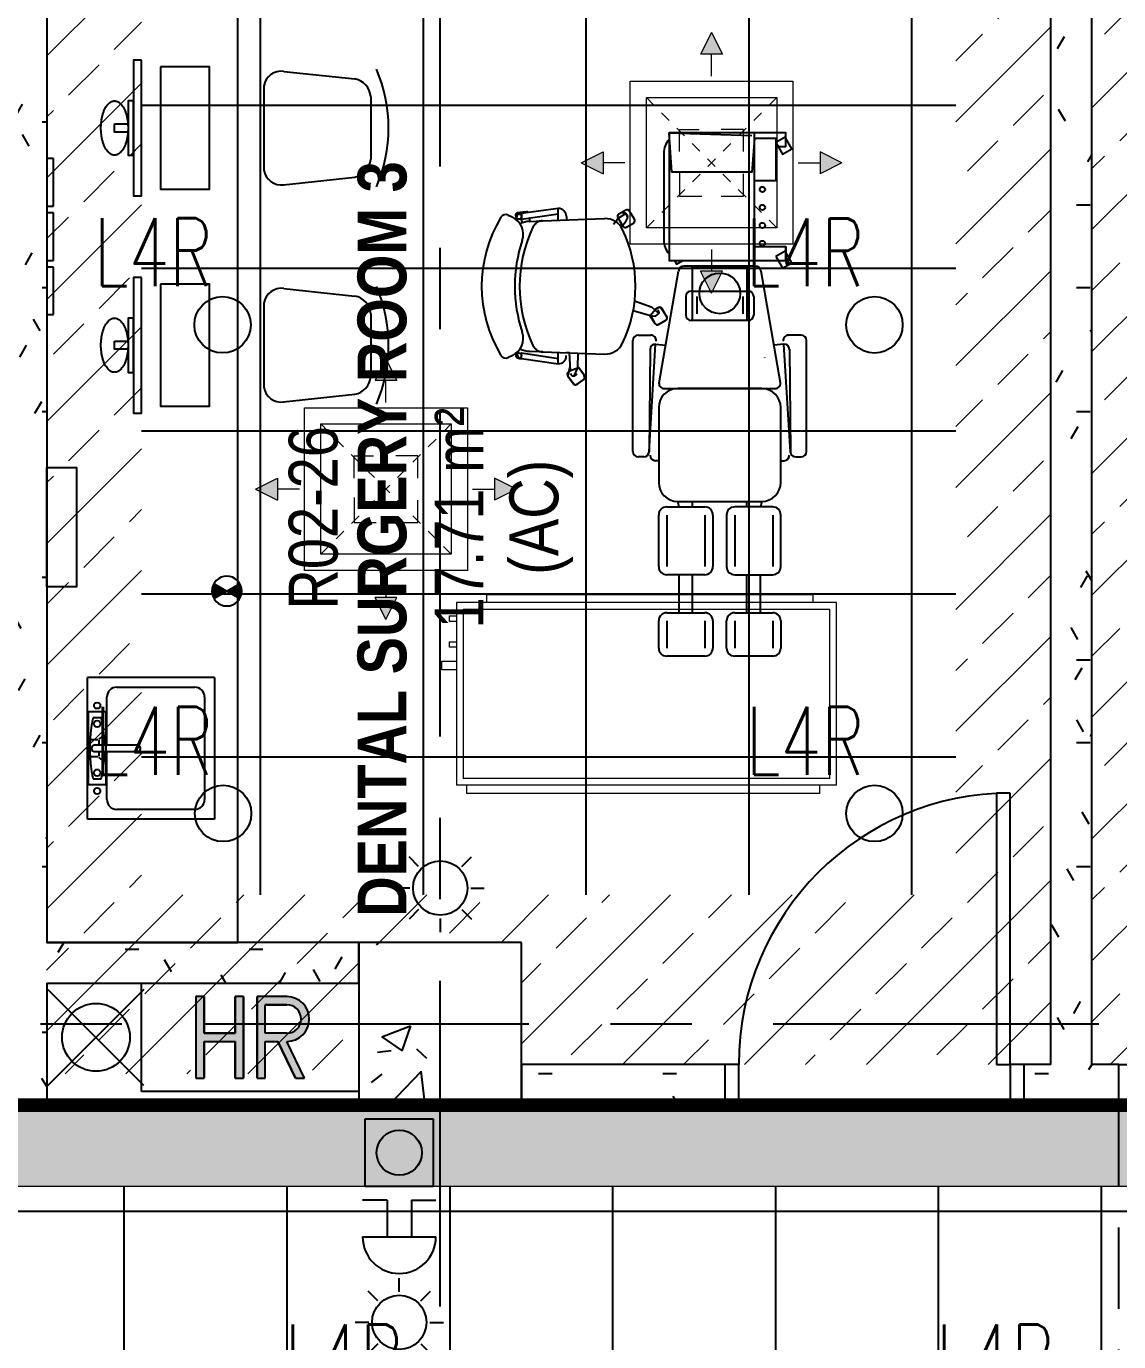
# Model space of a CAD drawing. Header units: millimetres. Extents: x -92759 to 184353, y -15225 to 86714.
# Drawn here: x 71176 to 75201, y 43770 to 48616 of the extents above; entities that cross this region are included whole.
import ezdxf

# ---------------------------------------------------------------- set-up
doc = ezdxf.new("R2010")
doc.units = ezdxf.units.MM
for name, pattern in [('Aligning Line', [3.2004, 1.6002, -1.6002]), ('HIDDEN', [0.375, 0.25, -0.125]), ('IDA - Grid Line', [2100, 1200, -300, 300, -300]), ('IDA - Hidden 2-1', [450, 300, -150]), ('IMPORT-ACAD_ISO12W100', [3150, 1800, -450, 0, -450, 0, -450])]:
    doc.linetypes.add(name, pattern=pattern)
for name, color, linetype in [('0-1', 9, 'Continuous'), ('0-Motion Sensor', 1, 'Continuous'), ('A-_DOOR----_E', 8, 'Continuous'), ('A-_FURT----_E-1', 8, 'Continuous'), ('A-_ROOMNAME_A', 8, 'Continuous'), ('A-_SANIFIXR_E', 8, 'Continuous'), ('A-_WALL----_H-1', 9, 'Continuous'), ('A-_WALLPRTN_E', 8, 'Continuous'), ('A-PATT-CONC', 8, 'Continuous'), ('E-_LIGT----_E-', 3, 'Continuous'), ('E-legend', 1, 'Continuous'), ('M-_SANIFIXR_E', 9, 'Continuous'), ('M-ACMV_FCU', 5, 'Continuous'), ('M-ACMV_FCU_CEILING DUCTED', 6, 'Continuous'), ('S-_COLN----_E', 8, 'Continuous')]:
    doc.layers.add(name, color=color, linetype=linetype)
for name, color, linetype, true_color in [('A-_DETA----_E-1', 7, 'IDA - Hidden 2-1', 0xa5a5a5), ('A-_DETA----_ED-2', 1, 'Continuous', 0xff0000), ('A-_FURN--1', 7, 'Continuous', 0xaaaaaa), ('A-_FURN--2', 7, 'IMPORT-ACAD_ISO12W100', 0xaaaaaa), ('A-_FURN--3', 7, 'Continuous', 0xaaaaaa), ('E-_FIREALAM_E-1', 1, 'Continuous', 0xff0000), ('M-_EQPT----_E-1', 1, 'Continuous', 0xff0000), ('S-_ANOTGRID_E-1', 9, 'IDA - Grid Line', 0x808080)]:
    doc.layers.add(name, color=color, linetype=linetype, true_color=true_color)
for name, color, linetype, lineweight in [('HFI 9MM FPB', 94, 'Continuous', 5), ('M-ACMV_FCU-1', 86, 'Continuous', 9), ('M-ACMV_SAD', 5, 'Continuous', 18), ('M-ACMV_SAG', 5, 'Continuous', 25)]:
    doc.layers.add(name, color=color, linetype=linetype, lineweight=lineweight)
doc.styles.add('Arial Narrow_2', font='ARIALN.TTF', dxfattribs={"height": 225})
doc.styles.add('Arial Narrow_B_1', font='ARIALNB.TTF', dxfattribs={"height": 300})
doc.styles.add('Simplex', font='simplex_.ttf', dxfattribs={"width": 0.7, "height": 450})
pattern_1 = [(0, (-11670.95, 40338.29), (609.6, 152.4), [50.292, -406.908, 50.292, -406.908, -2438.4]), (0, (-11670.95, 40338.29), (609.6, 152.4), [-914.4, 50.292, -864.108, 50.292, -406.908, -1066.8]), (0, (-11670.95, 40338.29), (609.6, 152.4), [-2286, 50.292, -254.508, 50.292, -711.708]), (120, (-11442.35, 40414.49), (-436.7823, 451.7291), [50.292, -406.908, 50.292, -406.908, -2438.4]), (120, (-11442.35, 40414.49), (-436.7823, 451.7291), [-914.4, 50.292, -864.108, 50.292, -406.908, -1066.8]), (120, (-11442.35, 40414.49), (-436.7823, 451.7291), [-2286, 50.292, -254.508, 50.292, -711.708]), (240, (-11366.15, 40719.29), (-172.8177, -604.1291), [50.292, -406.908, 50.292, -406.908, -2438.4]), (240, (-11366.15, 40719.29), (-172.8177, -604.1291), [-914.4, 50.292, -864.108, 50.292, -406.908, -1066.8]), (240, (-11366.15, 40719.29), (-172.8177, -604.1291), [-2286, 50.292, -254.508, 50.292, -711.708])]
pattern_2 = [(45, (-581589.02, -147239), (-224.5064, 224.5064), []), (45, (-581364.5, -147239), (-224.5064, 224.5064), [158.75, -79.375])]

# ---------------------------------------------------------------- blocks, each defined once
blk = doc.blocks.new('IDA - F - Single - Swing1 - 1100L X 2200H -TD-03-10510367-BLK8_RHH_2ND STOREY PLAN')
at = {"layer": 'A-_DOOR----_E'}
for p, q in [((500, 1075), (450, 1075)), ((450, 1075), (450, 75)), ((500, 75), (500, 1075)), ((-500, 75), (-550, 75)), ((-500, -75), (-500, 75)), ((450, 75), (500, 75)), ((550, 75), (500, 75)), ((500, 75), (500, -75)), ((-550, -75), (-500, -75)), ((500, -75), (550, -75))]:
    blk.add_line(p, q, dxfattribs=at)
blk.add_arc((500, 75), 1000, 90, 180, dxfattribs=at)
blk = doc.blocks.new('IDA - Fire Alarm Bell - IDA - Fire Alarm Bell-7685590-BLK8_RHH_2ND STOREY PLAN')
at = {"layer": 'A-_DETA----_ED-2'}
for p, q in [((-45, -350), (-135, -350)), ((-45, -350), (-45, -485)), ((45, -350), (135, -350)), ((45, -350), (45, -485)), ((-135, -485), (135, -485))]:
    blk.add_line(p, q, dxfattribs=at)
blk.add_arc((0, -485), 135, 180, 360, dxfattribs=at)
blk = doc.blocks.new('IDA - Manual Call Point - IDA - Manual Call Point-7685591-BLK8_RHH_2ND STOREY PLAN')
at = {"layer": 'A-_DETA----_ED-2'}
for p, q in [((-125, -300), (-125, -50)), ((-125, -50), (125, -50)), ((125, -50), (125, -300)), ((125, -300), (-125, -300))]:
    blk.add_line(p, q, dxfattribs=at)
blk.add_circle((0, -175), 83.3, dxfattribs=at)
blk = doc.blocks.new('IDA - Strobe Light - IDA - Strobe Light-8808757-BLK8_RHH_2ND STOREY PLAN')
at = {"layer": 'A-_DETA----_ED-2'}
for p, q in [((0, 912.5), (0, 962.5)), ((-79.5, 879.5), (-114.9, 914.9)), ((79.5, 879.5), (114.9, 914.9)), ((-112.5, 800), (-162.5, 800)), ((112.5, 800), (162.5, 800)), ((-79.5, 720.5), (-114.9, 685.1)), ((0, 687.5), (0, 637.5)), ((79.5, 720.5), (114.9, 685.1))]:
    blk.add_line(p, q, dxfattribs=at)
blk.add_circle((0, 800), 100, dxfattribs=at)
blk = doc.blocks.new('IDA - Hosereel - Scaled1 - HR 2-8812610-BLK8_RHH_2ND STOREY PLAN')
at = {"layer": 'A-_DETA----_ED-2'}
blk.add_hatch(color=256, dxfattribs=at).paths.add_polyline_path([(-25, -50), (-55, -50), (-55, -185), (-170, -185), (-170, -50), (-200, -50), (-200, -350), (-170, -350), (-170, -215), (-55, -215), (-55, -350), (-25, -350), (-25, -172.2)])
h = blk.add_hatch(color=256, dxfattribs=at)
h.paths.add_polyline_path([(217.5, -132.5), (214.7, -111.1), (206.4, -91.2), (193.3, -74.2), (176.3, -61.1), (156.4, -52.8), (135, -50), (25, -50), (25, -350), (55, -350), (55, -215), (101.7, -215), (166.7, -350), (200, -350), (135, -215), (156.4, -212.2), (176.3, -203.9), (193.3, -190.8), (207.1, -172.2), (214.7, -153.9)])
h.paths.add_polyline_path([(187.5, -132.5), (185.7, -146.1), (180.5, -158.7), (168.7, -172.2), (161.3, -178), (148.6, -183.2), (135, -185), (55, -185), (55, -80), (135, -80), (148.6, -81.8), (161.3, -87), (172.1, -95.4), (180.5, -106.2), (185.7, -118.9)])
for p, q in [((-400, -400), (-400, 0)), ((-400, 0), (400, 0)), ((400, 0), (400, -400)), ((-170, -50), (-200, -50)), ((-200, -50), (-200, -350)), ((-170, -50), (-200, -50)), ((-200, -50), (-200, -350)), ((-170, -50), (-170, -185)), ((-170, -185), (-170, -50)), ((-25, -50), (-55, -50)), ((-55, -185), (-55, -50)), ((-25, -50), (-55, -50)), ((-55, -50), (-55, -185)), ((-25, -50), (-25, -350)), ((-25, -350), (-25, -50)), ((25, -350), (25, -50)), ((135, -50), (25, -50)), ((135, -50), (25, -50)), ((25, -50), (25, -350)), ((55, -185), (55, -80)), ((135, -80), (55, -80)), ((55, -185), (55, -80)), ((55, -80), (135, -80)), ((-170, -185), (-55, -185)), ((-55, -185), (-170, -185)), ((135, -185), (55, -185)), ((135, -185), (55, -185)), ((-170, -215), (-55, -215)), ((-170, -215), (-170, -350)), ((-170, -350), (-170, -215)), ((-170, -215), (-55, -215)), ((-55, -350), (-55, -215)), ((-55, -215), (-55, -350)), ((55, -350), (55, -215)), ((55, -215), (101.7, -215)), ((55, -350), (55, -215)), ((55, -215), (101.7, -215)), ((166.7, -350), (101.7, -215)), ((101.7, -215), (166.7, -350)), ((200, -350), (135, -215)), ((200, -350), (135, -215)), ((-200, -350), (-170, -350)), ((-200, -350), (-170, -350)), ((-55, -350), (-25, -350)), ((-55, -350), (-25, -350)), ((25, -350), (55, -350)), ((25, -350), (55, -350)), ((166.7, -350), (200, -350)), ((166.7, -350), (200, -350)), ((400, -400), (-400, -400))]:
    blk.add_line(p, q, dxfattribs=at)
for radius in [82.5, 82.5, 52.5, 52.5]:
    blk.add_arc((135, -132.5), radius, 270, 90, dxfattribs=at)
blk = doc.blocks.new('IDA- Fire Extinguisher1 - 3kg AB-8839181-BLK8_RHH_2ND STOREY PLAN')
at = {"layer": 'A-_DETA----_ED-2'}
for p in [(-176.8, 376.8), (176.8, 376.8), (-176.8, 23.2), (176.8, 23.2)]:
    blk.add_line(p, (0, 200), dxfattribs=at)
blk.add_circle((0, 200), 125, dxfattribs=at)
blk = doc.blocks.new('IDA - Strobe Light - IDA - Strobe Light-8826107-BLK8_RHH_2ND STOREY PLAN')
at = {"layer": 'A-_DETA----_ED-2'}
for p, q in [((0, 312.5), (0, 362.5)), ((-79.5, 279.5), (-114.9, 314.9)), ((79.5, 279.5), (114.9, 314.9)), ((-112.5, 200), (-162.5, 200)), ((112.5, 200), (162.5, 200)), ((-79.5, 120.5), (-114.9, 85.1)), ((79.5, 120.5), (114.9, 85.1)), ((0, 87.5), (0, 37.5))]:
    blk.add_line(p, q, dxfattribs=at)
blk.add_circle((0, 200), 100, dxfattribs=at)
blk = doc.blocks.new('IDA - F - Single - Swing1 - 1100L X 2200H -TD-03-10510365-BLK8_RHH_2ND STOREY PLAN')
at = {"layer": 'A-_DOOR----_E'}
for p, q in [((-550, 75), (-500, 75)), ((-500, 75), (-500, -75)), ((500, 75), (550, 75)), ((500, -75), (500, 75)), ((-500, -75), (-550, -75)), ((450, -75), (500, -75)), ((450, -1075), (450, -75)), ((500, -75), (500, -1075)), ((550, -75), (500, -75)), ((500, -1075), (450, -1075))]:
    blk.add_line(p, q, dxfattribs=at)
blk.add_arc((500, -75), 1000, 180, 270, dxfattribs=at)
blk = doc.blocks.new('1599_FURN_RHH_BLK8 _NEW__2ND STY_dwg_sillon planta-10345797-BLK8_RHH_2ND STOREY PLAN')
at = {"layer": 'A-_FURN--1'}
for p, q in [((-1.093, 0.7647), (-1.1, 0.7795)), ((-0.5749, 0.7795), (-0.5819, 0.7647)), ((-0.5885, 0.7346), (-0.6036, 0.727)), ((-0.5696, 0.7313), (-0.5705, 0.7325)), ((-0.5805, 0.5652), (-0.5937, 0.5652)), ((-1.1982, 0.5251), (-1.1805, 0.5009)), ((-0.6194, 0.344), (-0.6043, 0.3181)), ((-0.5857, 0.3754), (-0.5869, 0.3748)), ((-0.5568, 0.3459), (-0.572, 0.3718)), ((-1.4658, 0.28), (-1.4658, 0.3)), ((-1.4458, 0.32), (-1.0376, 0.32)), ((-1.0176, 0.3), (-1.0176, 0.254)), ((-0.5906, 0.3145), (-0.5604, 0.3322)), ((-2.2, 0.055), (-2.2, 0.195)), ((-2.17, 0.225), (-2.07, 0.225)), ((-2.07, 0.195), (-2.17, 0.195)), ((-2.04, 0.195), (-2.04, 0.055)), ((-1.9, 0.055), (-1.9, 0.195)), ((-1.87, 0.225), (-1.68, 0.225)), ((-1.68, 0.195), (-1.87, 0.195)), ((-1.65, 0.195), (-1.65, 0.055)), ((-1.2843, 0.225), (-1.56, 0.225)), ((-1.48, 0.225), (-1.48, 0.2364)), ((-1.1932, 0.2238), (-0.7813, 0.152)), ((-0.9783, 0.2257), (-0.964, 0.1993)), ((-0.9505, 0.1953), (-0.9197, 0.212)), ((-0.9157, 0.2255), (-0.9219, 0.237)), ((-0.3474, 0.2066), (-0.6674, 0.2066)), ((-2.04, 0.15), (-1.9, 0.15)), ((-1.2143, -0.155), (-1.2143, 0.155)), ((-2.04, 0.1), (-1.9, 0.1)), ((-1.65, 0.1), (-1.63, 0.1)), ((-0.8748, 0.125), (-0.9432, 0.125)), ((-2.07, 0.055), (-2.17, 0.055)), ((-1.68, 0.055), (-1.87, 0.055)), ((-0.8748, 0.085), (-0.9392, 0.085)), ((-2.07, 0.025), (-2.17, 0.025)), ((-1.68, 0.025), (-1.87, 0.025)), ((-2.17, -0.025), (-2.07, -0.025)), ((-1.68, -0.025), (-1.87, -0.025)), ((-2.2, -0.195), (-2.2, -0.055)), ((-2.07, -0.055), (-2.17, -0.055)), ((-2.04, -0.055), (-2.04, -0.195)), ((-1.9, -0.055), (-1.9, -0.195)), ((-1.68, -0.055), (-1.87, -0.055)), ((-1.65, -0.195), (-1.65, -0.055)), ((-0.8748, -0.085), (-0.9392, -0.085)), ((-2.04, -0.1), (-1.9, -0.1)), ((-1.65, -0.1), (-1.63, -0.1)), ((-0.8748, -0.125), (-0.9432, -0.125)), ((-2.04, -0.15), (-1.9, -0.15)), ((-1.1932, -0.2238), (-0.7813, -0.152)), ((-1.1, -0.1644), (-1.1006, -0.1645)), ((-2.07, -0.195), (-2.17, -0.195)), ((-2.07, -0.225), (-2.17, -0.225)), ((-1.68, -0.195), (-1.87, -0.195)), ((-1.87, -0.225), (-1.68, -0.225)), ((-1.56, -0.225), (-1.2843, -0.225)), ((-1.48, -0.225), (-1.48, -0.2364)), ((-1.4658, -0.28), (-1.4658, -0.3)), ((-1.0176, -0.3), (-1.0176, -0.254)), ((-0.6924, -0.2434), (-0.7424, -0.2434)), ((-0.3224, -0.2434), (-0.2724, -0.2434)), ((-1.4458, -0.32), (-1.0376, -0.32))]:
    blk.add_line(p, q, dxfattribs=at)
at = {"layer": 'A-_FURN--1', "flags": 128}
for points in [[(-1.1028, 0.7306), (-1.1228, 0.5953), (-1.0802, 0.5953)], [(-1.0828, 0.7506), (-1.1028, 0.7406), (-1.1028, 0.7306), (-1.0828, 0.7306), (-1.1028, 0.5953)], [(-0.5947, 0.5952), (-0.5505, 0.5952), (-0.5705, 0.7405), (-0.5705, 0.7305), (-0.5905, 0.7305), (-0.5705, 0.5952)], [(-0.5627, 0.7142), (-0.5662, 0.744), (-0.5917, 0.751), (-0.5905, 0.7505)], [(-1.0767, 0.6996), (-1.0773, 0.6526), (-1.0793, 0.6527), (-1.087, 0.4245)], [(-0.5861, 0.7013), (-0.586, 0.7027), (-0.5983, 0.6996), (-0.5957, 0.6527), (-0.5879, 0.4245)], [(-1.1665, 0.4987), (-1.1383, 0.5194), (-1.149, 0.5515), (-1.1534, 0.5575), (-1.1605, 0.562), (-1.1689, 0.5598), (-1.1972, 0.5385), (-1.2002, 0.5325), (-1.198, 0.5244), (-1.1808, 0.5008), (-1.1734, 0.4965), (-1.1664, 0.499), (-1.1379, 0.5198), (-1.1351, 0.5239), (-1.1348, 0.5241)], [(-1.1375, 0.5535), (-1.1678, 0.5597), (-1.1961, 0.539)], [(-1.1675, 0.5401), (-1.1675, 0.537), (-1.1375, 0.5235), (-1.0827, 0.5218)], [(-1.0812, 0.5653), (-1.0816, 0.5553), (-1.1494, 0.5516), (-1.1539, 0.5576)], [(-0.6081, 0.3912), (-0.586, 0.3743), (-0.5696, 0.3458), (-0.584, 0.3403), (-0.6036, 0.3501), (-0.6153, 0.358), (-0.6159, 0.3577), (-0.6198, 0.3534), (-0.6208, 0.3491), (-0.6201, 0.3452), (-0.6043, 0.3181), (-0.5969, 0.3132), (-0.5906, 0.3145), (-0.5604, 0.3322), (-0.5558, 0.3383), (-0.5568, 0.3459), (-0.572, 0.3718), (-0.5781, 0.3764), (-0.5857, 0.3754), (-0.5869, 0.3748), (-0.6159, 0.3576), (-0.6163, 0.3574)], [(-0.9443, 0.2547), (-0.9219, 0.237), (-0.9157, 0.2255), (-0.9149, 0.2179), (-0.9505, 0.1953), (-0.9581, 0.1945), (-0.964, 0.1993), (-0.9783, 0.2257), (-0.9798, 0.2334), (-0.9735, 0.2394), (-0.9444, 0.2579), (-0.9477, 0.2362), (-0.938, 0.2242), (-0.9159, 0.2486), (-0.8922, 0.3144)], [(-0.9265, 0.3196), (-0.9448, 0.2552), (-0.9743, 0.2392)], [(-1.07, 0.2564), (-1.4471, 0.2601), (-1.05, 0.2364), (-1.054, 0.1995)], [(-1.2143, 0.2039), (-1.2143, 0), (-1.2143, -0.2039)], [(-1.65, 0.15), (-1.63, 0.155), (-1.63, -0.155), (-1.65, -0.15)], [(-0.7424, 0.1671), (-0.756, 0.1593), (-0.7424, 0.1356), (-0.7424, -0.2434), (-0.6924, -0.2434), (-0.6924, -0.1284)], [(-0.4474, -0.1284), (-0.4474, -0.2084), (-0.2924, -0.2084), (-0.2924, -0.1284), (-0.4174, -0.1184), (-0.4174, 0.1766), (-0.2724, 0.1866), (-0.7424, 0.1866), (-0.7424, -0.1284), (-0.2724, -0.1284), (-0.2724, 0.1866), (-0.2824, -0.1184)], [(-0.9632, -0.105), (-0.9632, 0), (-0.9632, 0.105)], [(-0.8548, 0.105), (-0.8548, 0), (-0.8548, -0.105)], [(-0.7635, -0.1321), (-0.7635, 0), (-0.7635, 0.1321)], [(-0.3224, -0.2084), (-0.3224, -0.2434), (-0.2724, -0.2434), (-0.2724, 0.1316)], [(-1.07, -0.2564), (-1.4471, -0.2601), (-1.05, -0.2364), (-1.054, -0.1995)]]:
    blk.add_lwpolyline(points, dxfattribs=at)
for points in [[(-0.7274, -0.2061), (-0.7707, -0.2311), (-0.7507, -0.2657), (-0.7074, -0.2407)], [(-0.3074, -0.2061), (-0.3507, -0.2311), (-0.3307, -0.2657), (-0.2874, -0.2407)]]:
    blk.add_lwpolyline(points, close=True, dxfattribs=at)
at = {"layer": 'A-_FURN--1'}
for centre in [(-1.0928, 0.7406), (-0.5805, 0.7405), (-0.6793, -0.1572), (-0.613, -0.1572), (-0.5468, -0.1572), (-0.4805, -0.1572)]:
    blk.add_circle(centre, 0.01, dxfattribs=at)
for centre, radius, start, end in [((-0.8375, 0.3855), 0.4918, 58.8503, 121.1497), ((-1.081, 0.7884), 0.021, 121.1513, 205.2973), ((-0.5939, 0.7884), 0.021, 334.7033, 58.8493), ((-1.0288, 0.795), 0.071, 205.2956, 288.5958), ((-0.9867, 0.6966), 0.09, 153.6163, 178.0581), ((-0.8375, 0.2263), 0.511, 64.7042, 115.2958), ((-0.8375, 0.2263), 0.529, 71.404, 108.596), ((-0.6461, 0.795), 0.071, 251.4042, 334.7044), ((-0.6882, 0.6966), 0.09, 1.9419, 26.3837), ((-0.5762, 0.7428), 0.01, 6.878, 96.8781), ((-0.5777, 0.7254), 0.01, 330.5766, 36.0007), ((-1.0383, 0.6513), 0.041, 115.2959, 178.0586), ((-0.6366, 0.6513), 0.041, 1.9414, 64.7041), ((-0.5726, 0.7131), 0.01, 306.1144, 6.874), ((-1.0928, 0.5953), 0.03, 180, 270), ((-0.5805, 0.5952), 0.03, 270, 0), ((-1.1901, 0.531), 0.01, 126.2677, 216.2677), ((-1.1619, 0.5517), 0.01, 36.2717, 126.2717), ((-1.1575, 0.5401), 0.01, 99.4626, 180.0002), ((-1.1575, 0.537), 0.01, 179.9998, 260.5374), ((-1.1724, 0.5068), 0.01, 216.2723, 306.2724), ((-1.1442, 0.5275), 0.01, 306.2703, 336.2753), ((-1.016, 0.4221), 0.071, 178.0583, 244.2754), ((-0.6589, 0.4221), 0.071, 295.7246, 1.9417), ((-0.8375, 0.7928), 0.4824, 244.2756, 295.7244), ((-0.6108, 0.349), 0.01, 120.3692, 210.3693), ((-0.5806, 0.3667), 0.01, 30.3692, 120.3693), ((-0.5795, 0.3492), 0.01, 243.46, 323.9976), ((-0.5777, 0.3517), 0.01, 323.999, 44.5366), ((-0.5654, 0.3409), 0.01, 300.3702, 30.3703), ((-1.4458, 0.3), 0.02, 90, 180), ((-1.0376, 0.3), 0.02, 0, 90), ((-0.5956, 0.3232), 0.01, 210.3741, 300.3742), ((-1.46, 0.2364), 0.02, 90, 180), ((-1.4458, 0.28), 0.02, 180, 266.1337), ((-1.07, 0.2364), 0.02, 0, 90), ((-1.0376, 0.254), 0.02, 266.1337, 360), ((-2.17, 0.195), 0.03, 90, 180), ((-2.07, 0.195), 0.03, 0, 90), ((-1.87, 0.195), 0.03, 90, 180), ((-1.68, 0.195), 0.03, 0, 90), ((-1.56, 0.155), 0.07, 90, 180), ((-1.2843, 0.155), 0.07, 0, 90), ((-1.1943, 0.2039), 0.02, 86.8202, 180), ((-0.9695, 0.2304), 0.01, 118.4897, 208.4898), ((-0.9552, 0.2041), 0.01, 208.4897, 298.4898), ((-0.9349, 0.2337), 0.01, 251.9992, 332.5368), ((-0.9245, 0.2208), 0.01, 298.4858, 28.4859), ((-0.6674, 0.1316), 0.075, 90, 132.8334), ((-0.3474, 0.1316), 0.075, 47.1666, 90), ((-0.7835, 0.1321), 0.02, 0, 83.6598), ((-0.9432, 0.105), 0.02, 90, 180), ((-0.8748, 0.105), 0.02, 0, 90), ((-2.17, 0.055), 0.03, 180, 270), ((-2.07, 0.055), 0.03, 270, 0), ((-1.87, 0.055), 0.03, 180, 270), ((-1.68, 0.055), 0.03, 270, 0), ((-2.17, -0.055), 0.03, 90, 180), ((-2.07, -0.055), 0.03, 0, 90), ((-1.87, -0.055), 0.03, 90, 180), ((-1.68, -0.055), 0.03, 0, 90), ((-0.9432, -0.105), 0.02, 180, 270), ((-0.8748, -0.105), 0.02, 270, 360), ((-0.7835, -0.1321), 0.02, 276.3402, 0), ((-1.56, -0.155), 0.07, 180, 270), ((-1.2843, -0.155), 0.07, 270, 0), ((-2.17, -0.195), 0.03, 180, 270), ((-2.07, -0.195), 0.03, 270, 0), ((-1.87, -0.195), 0.03, 180, 270), ((-1.68, -0.195), 0.03, 270, 0), ((-1.46, -0.2364), 0.02, 180, 270), ((-1.1943, -0.2039), 0.02, 180, 273.1798), ((-1.07, -0.2364), 0.02, 270, 0), ((-1.0376, -0.254), 0.02, 0, 93.8663), ((-1.4458, -0.28), 0.02, 93.8663, 180), ((-1.4458, -0.3), 0.02, 180, 270), ((-1.0376, -0.3), 0.02, 270, 360)]:
    blk.add_arc(centre, radius, start, end, dxfattribs=at)
blk = doc.blocks.new('1599_FURN_RHH_BLK8 _NEW__2ND STY_dwg_CHAIR-10345798-BLK8_RHH_2ND STOREY PLAN')
at = {"layer": 'A-_FURN--1'}
for p, q in [((362639.3, -313382.2), (362869.3, -313382.2)), ((362545.4, -313702.3), (362573.4, -313441.1)), ((362963.4, -313704.2), (362935.2, -313441.1)), ((362599.6, -313776.6), (362909, -313776.6))]:
    blk.add_line(p, q, dxfattribs=at)
for centre, radius, start, end in [((362754.4, -313864.3), 547.7, 66.6649, 113.3351), ((362643.9, -313453.7), 71.6, 93.695, 169.8843), ((362864.7, -313453.7), 71.6, 10.1157, 86.305), ((362610.5, -313711.7), 65.8, 171.7351, 260.4846), ((362898.2, -313711.7), 65.8, 279.5154, 8.2649)]:
    blk.add_arc(centre, radius, start, end, dxfattribs=at)
blk = doc.blocks.new('1599_FURN_RHH_BLK8 _NEW__2ND STY_dwg_MONITOR-10345799-BLK8_RHH_2ND STOREY PLAN')
at = {"layer": 'A-_FURN--1', "flags": 128}
for points in [[(-100, 250), (-70, 250), (-70, -250), (-100, -250)], [(-70, 100), (-50, 100), (-50, -100), (-70, -100)], [(0, 15), (-50, 15), (-50, -15), (0, -15)]]:
    blk.add_lwpolyline(points, close=True, dxfattribs=at)
at = {"layer": 'A-_FURN--1'}
for points in [[(0, 100), (-50, 100), (-50, 0)], [(50, 0), (50, 100), (0, 100)], [(-50, 0), (-50, -100), (0, -100)], [(0, -100), (50, -100), (50, 0)]]:
    blk.add_rational_spline(points, [1, 0.707106781187, 1], degree=2, dxfattribs=at)
blk = doc.blocks.new('1599_FURN_RHH_BLK8 _NEW__2ND STY_dwg-10261561-BLK8_RHH_2ND STOREY PLAN')
at = {"layer": 'A-_FURN--1', "flags": 128}
for points in [[(-17149.8, -29550.1), (-19049.8, -29550.1), (-19049.8, -34100.1), (-18345.1, -34100.1), (-18345.1, -30250.1), (-17149.8, -30250.1)], [(-16469.8, -31809.2), (-16669.8, -31809.2), (-16669.8, -31609.2), (-16469.8, -31609.2)]]:
    blk.add_lwpolyline(points, close=True, dxfattribs=at)
at = {"layer": 'A-_FURN--1'}
blk.add_circle((-16569.8, -31709.2), 75, dxfattribs=at)
at = {"layer": 'A-_FURN--2', "flags": 128}
for points in [[(-19049.8, -31212.6), (-19049.8, -31387.6), (-19024.8, -31387.6), (-19024.8, -31212.6)], [(-19049.8, -31412.6), (-19049.8, -31587.6), (-19024.8, -31587.6), (-19024.8, -31412.6)], [(-19049.8, -31612.6), (-19049.8, -31787.6), (-19024.8, -31787.6), (-19024.8, -31612.6)]]:
    blk.add_lwpolyline(points, close=True, dxfattribs=at)
at = {"layer": 'A-_FURN--3', "flags": 128}
for points in [[(-18629.8, -30875.1), (-18629.8, -31325.1), (-18449.8, -31325.1), (-18449.8, -30875.1)], [(-18629.8, -31675.1), (-18629.8, -32125.1), (-18449.8, -32125.1), (-18449.8, -31675.1)], [(-19049.8, -32790.1), (-19049.8, -32350.1), (-18939.8, -32350.1), (-18939.8, -32790.1)]]:
    blk.add_lwpolyline(points, close=True, dxfattribs=at)
at = {"layer": 'A-_SANIFIXR_E'}
for p, q in [((-18431.8, -33124.1), (-18899.8, -33124.1)), ((-18899.8, -33646.1), (-18899.8, -33124.1)), ((-18431.8, -33124.1), (-18431.8, -33646.1)), ((-18791.8, -33160.1), (-18503.8, -33160.1)), ((-18827.8, -33374.1), (-18827.8, -33196.1)), ((-18467.8, -33196.1), (-18467.8, -33574.1)), ((-18895.3, -33250.1), (-18832.3, -33250.1)), ((-18895.3, -33520.1), (-18895.3, -33250.1)), ((-18849.3, -33272.6), (-18878.2, -33272.6)), ((-18832.3, -33250.1), (-18832.3, -33520.1)), ((-18860.1, -33353.9), (-18886, -33353.9)), ((-18884.2, -33383.1), (-18884.2, -33387.6)), ((-18713.2, -33374.1), (-18875.2, -33374.1)), ((-18857.6, -33355.8), (-18857.6, -33374.1)), ((-18704.2, -33387.6), (-18704.2, -33383.1)), ((-18860.1, -33416.3), (-18886, -33416.3)), ((-18875.2, -33396.6), (-18713.2, -33396.6)), ((-18857.6, -33396.9), (-18857.6, -33414.3)), ((-18827.8, -33574.1), (-18827.8, -33396.6)), ((-18832.3, -33520.1), (-18895.3, -33520.1)), ((-18878.2, -33497.6), (-18849.3, -33497.6)), ((-18503.8, -33610.1), (-18791.8, -33610.1)), ((-18431.8, -33646.1), (-18899.8, -33646.1))]:
    blk.add_line(p, q, dxfattribs=at)
for centre, radius in [((-18863.8, -33227.6), 11.4), ((-18863.8, -33295.1), 12.3), ((-18863.8, -33475.1), 12.3), ((-18863.8, -33542.6), 11.4)]:
    blk.add_circle(centre, radius, dxfattribs=at)
for centre, radius, start, end in [((-18791.8, -33196.1), 36, 90, 180), ((-18503.8, -33196.1), 36, 0, 90), ((-18535.8, -33358.3), 353.6, 168.8025, 175.3124), ((-18738.1, -33318.3), 147.4, 161.9543, 168.8025), ((-18989.5, -33318.3), 147.4, 11.1975, 18.0457), ((-19191.7, -33358.3), 353.6, 4.6876, 11.1975), ((-18209, -33385.1), 681.5, 175.3124, 180), ((-18833.6, -33365.1), 25.7, 108.0147, 151.5587), ((-19518.6, -33385.1), 681.5, 0.9213, 4.6876), ((-18209, -33385.1), 681.5, 180, 184.6876), ((-18875.2, -33383.1), 9, 90, 180), ((-18875.2, -33387.6), 9, 180, 270), ((-18713.2, -33383.1), 9, 0, 90), ((-18713.2, -33387.6), 9, 270, 0), ((-18833.6, -33405.1), 25.7, 208.4413, 251.9853), ((-19518.6, -33385.1), 681.5, 355.3124, 359.0296), ((-18535.8, -33411.9), 353.6, 184.6876, 191.1975), ((-18738.1, -33451.9), 147.4, 191.1975, 198.0457), ((-18989.5, -33451.9), 147.4, 341.9543, 348.8025), ((-19191.7, -33411.9), 353.6, 348.8025, 355.3124), ((-18791.8, -33574.1), 36, 180, 270), ((-18503.8, -33574.1), 36, 270, 0)]:
    blk.add_arc(centre, radius, start, end, dxfattribs=at)
at = {"extrusion": (0, 0, -1), "zscale": -1}
for p in [(18799.8, -31100.1), (18799.8, -31900.1)]:
    blk.add_blockref('1599_FURN_RHH_BLK8 _NEW__2ND STY_dwg_MONITOR-10345799-BLK8_RHH_2ND STOREY PLAN', p, dxfattribs=at)
at = {"rotation": 270}
for p in [(295526.8, 331654.2), (295526.8, 330854.2)]:
    blk.add_blockref('1599_FURN_RHH_BLK8 _NEW__2ND STY_dwg_CHAIR-10345798-BLK8_RHH_2ND STOREY PLAN', p, dxfattribs=at)
at = {"xscale": 1000.000000000008, "yscale": 1000.000000000008, "zscale": 1000.000000000008, "rotation": 90}
blk.add_blockref('1599_FURN_RHH_BLK8 _NEW__2ND STY_dwg_sillon planta-10345797-BLK8_RHH_2ND STOREY PLAN', (-16569.8, -30845.7), dxfattribs=at)
blk = doc.blocks.new('A$C3019c3af')
at = {"layer": 'A-_WALL----_H-1'}
h = blk.add_hatch(dxfattribs=at)
h.set_pattern_fill('FP_8', color=256, style=0, pattern_type=2)
h.set_pattern_definition(pattern_1)
h.paths.add_polyline_path([(-11600, 14625), (-11450, 14625), (-11450, 17050), (-11600, 17050)])
h = blk.add_hatch(dxfattribs=at)
h.set_pattern_fill('FP_8', color=256, style=0, pattern_type=2)
h.set_pattern_definition(pattern_1)
h.paths.add_polyline_path([(-7750, 12050), (-7600, 12050), (-7600, 17050), (-7750, 17050), (-7750, 13404.3)])
h = blk.add_hatch(dxfattribs=at)
h.set_pattern_fill('FP_8', color=256, style=0, pattern_type=2)
h.set_pattern_definition(pattern_1)
h.paths.add_polyline_path([(-11600, 11900), (-11450, 11900), (-11450, 14625), (-11600, 14625), (-11600, 12050)])
h = blk.add_hatch(dxfattribs=at)
h.set_pattern_fill('FP_8', color=256, style=0, pattern_type=2)
h.set_pattern_definition(pattern_1)
h.paths.add_polyline_path([(-11450, 12350), (-10300, 12350), (-10300, 12500), (-11450, 12500)])
h = blk.add_hatch(dxfattribs=at)
h.set_pattern_fill('FP_8', color=256, style=0, pattern_type=2)
h.set_pattern_definition(pattern_1)
h.paths.add_polyline_path([(-2100, 11900), (100, 11900), (100, 12050), (-2100, 12050), (-2100, 11975)])
h.paths.add_polyline_path([(-9700, 11900), (-8950, 11900), (-8950, 12050), (-9700, 12050), (-9700, 11975)])
h.paths.add_polyline_path([(-7850, 11900), (-7500, 11900), (-7500, 12050), (-7850, 12050), (-7850, 11975)])
h.paths.add_polyline_path([(-6400, 11900), (-3900, 11900), (-3900, 12050), (-6400, 12050), (-6400, 11975)])
h.paths.add_polyline_path([(-3200, 11900), (-3200, 12050), (-3300, 12050), (-3300, 11900)])
at = {"layer": 'S-_COLN----_E'}
h = blk.add_hatch(dxfattribs=at)
h.set_pattern_fill('FP_1', color=256, style=0, pattern_type=2)
h.set_pattern_definition([(50, (-11670.95, 40338.3), (1093.104, -95.634), [114.3, -1257.3]), (355, (-11671, 40338.3), (-211.457, 1146.34), [91.44, -1005.84]), (100.451, (-11579.9, 40330.3), (881.656, 1050.7), [97.14, -1068.54]), (46.184, (-11671, 40643.1), (1626.475, -252.257), [171.45, -1885.95]), (96.636, (-11535.4, 40622), (1424.42, 1484.565), [145.71, -1602.81]), (351.184, (-11671, 40643.1), (1424.43, 1484.55), [137.16, -1508.76]), (21, (-11518.55, 40566.9), (909.686, -613.59), [114.3, -1257.3]), (326, (-11518.6, 40566.9), (370.812, 1105.13), [91.44, -1005.84]), (71.451, (-11442.7, 40515.8), (1280.503, 491.528), [97.14, -1068.54]), (37.5, (-11670.95, 40338.3), (18.5313, 507.3303), [50.292, -943.356, 50.292, -970.788, -1009.65]), (37.5, (-11670.95, 40338.3), (18.5313, 507.3303), [-2014.728, 50.292, -959.358]), (7.5, (-11670.95, 40338.3), (400.918, 601.084), [50.292, -531.876, 50.292, -920.496, -384.81]), (7.5, (-11670.95, 40338.3), (400.918, 601.084), [-1552.956, 50.292, -334.518]), (327.5, (-12010.8, 40338.3), (813.545, -34.3737), [50.292, -330.708, 50.292, -1138.428, -1577.34]), (327.5, (-12010.8, 40338.3), (813.545, -34.3737), [-1569.72, 50.292, -1527.048]), (317.5, (-12163.2, 40338.3), (888.775, 152.56), [50.292, -445.008, 50.292, -739.14, -1120.14]), (317.5, (-12163.2, 40338.3), (888.775, 152.56), [-1284.732, 50.292, -1069.848])])
h.paths.add_polyline_path([(-9700, 11900), (-9700, 12500), (-10300, 12500), (-10300, 11900)])
at = {"layer": 'A-_DETA----_E-1'}
blk.add_line((-7500, 7100), (-7500, 11900), dxfattribs=at)
at = {"layer": 'A-_WALLPRTN_E'}
for p, q in [((-11450, 17050), (-11450, 12500)), ((-7750, 12050), (-7750, 17050)), ((-7600, 17050), (-7600, 12050)), ((-10300, 12500), (-11450, 12500)), ((-10300, 12350), (-10300, 12500)), ((-11450, 12350), (-11450, 11900)), ((-11450, 12350), (-10300, 12350)), ((-8950, 12050), (-9700, 12050)), ((-9700, 12050), (-9700, 11900)), ((-8950, 11900), (-8950, 12050)), ((-7750, 12050), (-7850, 12050)), ((-7850, 12050), (-7850, 11900)), ((-7500, 12050), (-7600, 12050)), ((-7500, 11900), (-7500, 12050)), ((-11450, 11900), (-11827, 11900)), ((-9700, 11900), (-8950, 11900)), ((-7850, 11900), (-7500, 11900))]:
    blk.add_line(p, q, dxfattribs=at)
at = {"layer": 'M-_SANIFIXR_E'}
for p, q in [((-10832, 13476), (-11300, 13476)), ((-11300, 12954), (-11300, 13476)), ((-10832, 13476), (-10832, 12954)), ((-11192, 13440), (-10904, 13440)), ((-11228, 13226), (-11228, 13404)), ((-10868, 13404), (-10868, 13026)), ((-11295.5, 13350), (-11232.5, 13350)), ((-11295.5, 13080), (-11295.5, 13350)), ((-11249.5, 13327.5), (-11278.5, 13327.5)), ((-11232.5, 13350), (-11232.5, 13080)), ((-11260.3, 13246.2), (-11286.2, 13246.2)), ((-11257.9, 13244.2), (-11257.9, 13226)), ((-11260.3, 13183.8), (-11286.2, 13183.8)), ((-11284.4, 13217), (-11284.4, 13212.5)), ((-11113.4, 13226), (-11275.4, 13226)), ((-11275.4, 13203.5), (-11113.4, 13203.5)), ((-11257.9, 13203.2), (-11257.9, 13185.7)), ((-11228, 13026), (-11228, 13203.5)), ((-11104.4, 13212.5), (-11104.4, 13217)), ((-11278.5, 13102.5), (-11249.5, 13102.5)), ((-11232.5, 13080), (-11295.5, 13080)), ((-10904, 12990), (-11192, 12990)), ((-10832, 12954), (-11300, 12954))]:
    blk.add_line(p, q, dxfattribs=at)
for centre, radius in [((-11264, 13372.5), 11.4), ((-11264, 13305), 12.3), ((-11264, 13125), 12.3), ((-11264, 13057.5), 11.4)]:
    blk.add_circle(centre, radius, dxfattribs=at)
for centre, radius, start, end in [((-11192, 13404), 36, 90, 180), ((-10904, 13404), 36, 0, 90), ((-11138.3, 13281.8), 147.4, 161.9543, 168.8025), ((-11389.7, 13281.8), 147.4, 11.1975, 18.0457), ((-10936.1, 13241.8), 353.6, 168.8025, 175.3124), ((-11591.9, 13241.8), 353.6, 4.6876, 11.1975), ((-10609.2, 13215), 681.5, 175.3124, 180), ((-11233.8, 13235), 25.7, 108.0147, 151.5587), ((-11918.8, 13215), 681.5, 0.9213, 4.6876), ((-10609.2, 13215), 681.5, 180, 184.6876), ((-11275.4, 13217), 9, 90, 180), ((-11275.4, 13212.5), 9, 180, 270), ((-11233.8, 13195), 25.7, 208.4413, 251.9853), ((-11918.8, 13215), 681.5, 355.3124, 359.0296), ((-11113.4, 13217), 9, 0, 90), ((-11113.4, 13212.5), 9, 270, 0), ((-10936.1, 13188.2), 353.6, 184.6876, 191.1975), ((-11591.9, 13188.2), 353.6, 348.8025, 355.3124), ((-11138.3, 13148.2), 147.4, 191.1975, 198.0457), ((-11389.7, 13148.2), 147.4, 341.9543, 348.8025), ((-11192, 13026), 36, 180, 270), ((-10904, 13026), 36, 270, 0)]:
    blk.add_arc(centre, radius, start, end, dxfattribs=at)
at = {"layer": 'S-_ANOTGRID_E-1'}
for p, q in [((-10000, -20341.4), (-10000, 52351.8)), ((-38173.1, 12200), (13784.7, 12200))]:
    blk.add_line(p, q, dxfattribs=at)
at = {"layer": 'S-_COLN----_E'}
for p, q in [((-9700, 12500), (-10300, 12500)), ((-10300, 12500), (-10300, 11900)), ((-9700, 12050), (-9700, 12500)), ((-9700, 11900), (-9700, 12050)), ((-10300, 11900), (-9700, 11900))]:
    blk.add_line(p, q, dxfattribs=at)
at = {"layer": 'A-_DOOR----_E'}
blk.add_blockref('IDA - F - Single - Swing1 - 1100L X 2200H -TD-03-10510367-BLK8_RHH_2ND STOREY PLAN', (-8400, 11975), dxfattribs=at)
at = {"layer": 'A-_DOOR----_E', "rotation": 180}
blk.add_blockref('IDA - F - Single - Swing1 - 1100L X 2200H -TD-03-10510365-BLK8_RHH_2ND STOREY PLAN', (-6950, 11975), dxfattribs=at)
at = {"layer": 'A-_FURT----_E-1', "rotation": 180}
blk.add_blockref('IDA- Fire Extinguisher1 - 3kg AB-8839181-BLK8_RHH_2ND STOREY PLAN', (-11268.5, 12350), dxfattribs=at)
at = {"layer": 'E-_FIREALAM_E-1'}
for name, p in [('IDA - Strobe Light - IDA - Strobe Light-8826107-BLK8_RHH_2ND STOREY PLAN', (-10000, 12500)), ('IDA - Manual Call Point - IDA - Manual Call Point-7685591-BLK8_RHH_2ND STOREY PLAN', (-10150.9, 11900)), ('IDA - Fire Alarm Bell - IDA - Fire Alarm Bell-7685590-BLK8_RHH_2ND STOREY PLAN', (-10150.9, 11900))]:
    blk.add_blockref(name, p, dxfattribs=at)
at = {"layer": 'E-_FIREALAM_E-1', "rotation": 180}
blk.add_blockref('IDA - Strobe Light - IDA - Strobe Light-8808757-BLK8_RHH_2ND STOREY PLAN', (-10150.9, 11900), dxfattribs=at)
at = {"layer": 'M-_EQPT----_E-1'}
blk.add_blockref('IDA - Hosereel - Scaled1 - HR 2-8812610-BLK8_RHH_2ND STOREY PLAN', (-10700, 12350), dxfattribs=at)
at = {"layer": 'M-_SANIFIXR_E'}
blk.add_blockref('1599_FURN_RHH_BLK8 _NEW__2ND STY_dwg-10261561-BLK8_RHH_2ND STOREY PLAN', (7599.8, 46600.1), dxfattribs=at)
at = {"layer": 'A-_ROOMNAME_A', "char_height": 180, "attachment_point": 1, "rotation": 90}
for s, insert, width, style in [('DENTAL SURGERY ROOM 3', (-10304.6, 12594.3), 3595.568, 'Arial Narrow_B_1'), ('17.71 m²', (-10020.5, 13656.3), 1022.152, 'Arial Narrow_2'), ('R02-26', (-10558, 13726), 853.797, 'Arial Narrow_2'), ('(AC)', (-9744.8, 13854.3), 541.139, 'Arial Narrow_2')]:
    blk.add_mtext(s, dxfattribs=dict(at, insert=insert, width=width, style=style))
blk = doc.blocks.new('RCP_B8L2')
at = {"layer": 'A-PATT-CONC'}
h = blk.add_hatch(dxfattribs=at)
h.set_pattern_fill('ANSI37', color=256, scale=189, angle=45)
h.set_pattern_definition([(90, (-381018.07, -170702.3), (-600.075, 0), []), (180, (-381018.07, -170702.3), (-6e-14, -600.075), [])])
h.paths.add_polyline_path([(-381018.1, -170702.3), (-378018.1, -170702.3), (-378018.1, -174902.3), (-381018.1, -174902.3)])
h = blk.add_hatch(dxfattribs=at)
h.set_pattern_fill('ANSI37', color=256, scale=189, angle=45)
h.set_pattern_definition([(90, (-367718.07, -175977.3), (-600.075, 0), []), (180, (-367718.07, -175977.3), (-6e-14, -600.075), [])])
h.paths.add_polyline_path([(-376718.1, -196977.3), (-373718.1, -196977.3), (-373718.1, -187977.3), (-373718.1, -187977.3), (-373718.1, -183777.3), (-367718.1, -183777.3), (-367718.1, -175977.3), (-399518.1, -175977.3), (-399518.1, -180177.3), (-376718.1, -180177.3)])
at = {"layer": 'HFI 9MM FPB'}
h = blk.add_hatch(dxfattribs=at)
h.set_pattern_fill('ANSI33', color=256, scale=50)
h.set_pattern_definition([(45, (-381589.02, -647239), (-224.5064, 224.5064), []), (45, (-381364.5, -647239), (-224.5064, 224.5064), [158.75, -79.375])])
h.paths.add_polyline_path([(-397818.1, -145727.3), (-400118.1, -145727.3), (-400118.1, -175677.3), (-397818.1, -175677.3), (-397818.1, -149677.3), (-369818.1, -149677.3), (-369818.1, -175677.3), (-400118.1, -175677.3), (-400118.1, -180477.3), (-377418.1, -180477.3), (-377418.1, -194177.3), (-377868.1, -194177.3), (-377868.1, -197377.3), (-373818.1, -197377.3), (-373818.1, -196977.3), (-373218.1, -196977.3), (-373218.1, -197377.3), (-372328.1, -197377.3), (-372328.1, -187777.3), (-373518.1, -187777.3), (-373518.1, -183977.3), (-369718.1, -183977.3), (-369718.1, -184377.3), (-367302.1, -184377.3), (-367302.1, -183227.3), (-367418.1, -183227.3), (-367418.1, -174577.3), (-365018.1, -174577.3), (-365018.1, -174045.3), (-364918.1, -174045.3), (-364918.1, -173009.3), (-365018.1, -173009.3), (-365018.1, -172877.3), (-367418.1, -172877.3), (-367418.1, -161227.3), (-365818.1, -161227.3), (-365818.1, -161927.3), (-362518.1, -161927.3), (-362518.1, -160193), (-362518.1, -159277.3), (-362718.1, -159277.3), (-362718.1, -157677.3), (-364168.1, -157677.3), (-364168.1, -158127.3), (-364455.6, -158127.3), (-365318.1, -158127.3), (-365318.1, -158827.3), (-366818.1, -158827.3), (-366818.1, -159277.3), (-367418.1, -159277.3), (-367418.1, -145307.3), (-369018.1, -145307.3), (-369018.1, -145557.3), (-369818.1, -145557.3), (-369818.1, -147877.3), (-377418.1, -147877.3), (-377418.1, -145557.7), (-379668.1, -145557.7), (-379668.1, -147877.3), (-394868.1, -147877.3), (-394868.1, -146527.3), (-397818.1, -146527.3)])
h.paths.add_polyline_path([(-399868.1, -146002.3), (-398068.1, -146002.3), (-398068.1, -175402.3), (-399868.1, -175402.3)], flags=16)
h.paths.add_polyline_path([(-379218.1, -147877.3), (-379218.1, -146077.3), (-378018.1, -146077.3), (-378018.1, -147877.3), (-369818.1, -147877.3), (-369818.1, -149677.3), (-397818.1, -149677.3), (-397818.1, -147877.3), (-397818.1, -146677.3), (-396618.1, -146677.3), (-395418.1, -146677.3), (-395418.1, -147877.3)], flags=16)
h.paths.add_polyline_path([(-369518.1, -175677.3), (-367718.1, -175677.3), (-367718.1, -145677.3), (-369518.1, -145677.3)], flags=16)
h.paths.add_polyline_path([(-366468.1, -159177.3), (-366468.1, -160977.3), (-365268.1, -160977.3), (-365268.1, -161577.3), (-362868.1, -161577.3), (-362868.1, -159177.3)], flags=16)
h.paths.add_polyline_path([(-376718.1, -196977.3), (-373718.1, -196977.3), (-373718.1, -187977.3), (-373718.1, -187977.3), (-373718.1, -183777.3), (-367718.1, -183777.3), (-367718.1, -175977.3), (-399518.1, -175977.3), (-399518.1, -180177.3), (-376718.1, -180177.3)], flags=16)
h = blk.add_hatch(dxfattribs=at)
h.set_pattern_fill('ANSI33', color=256, scale=50)
h.set_pattern_definition(pattern_2)
h.paths.add_polyline_path([(-381018.1, -170702.3), (-378018.1, -170702.3), (-378018.1, -174902.3), (-381018.1, -174902.3)], flags=16)
h.paths.add_polyline_path([(-381368.1, -170527.3), (-377663.9, -170527.3), (-377672.2, -175527.3), (-379618.1, -175527.3), (-379618.1, -175077.3), (-380218.1, -175077.3), (-380218.1, -175561.3), (-381368.1, -175561.3)])
h = blk.add_hatch(dxfattribs=at)
h.set_pattern_fill('ANSI33', color=256, scale=50)
h.set_pattern_definition(pattern_2)
h.paths.add_polyline_path([(-377168.1, -170927.3), (-374168.1, -170927.3), (-374168.1, -175127.3), (-377168.1, -175127.3)], flags=16)
h.paths.add_polyline_path([(-373818.1, -175527.3), (-377518.1, -175527.3), (-377518.1, -170527.3), (-373818.1, -170527.3)])
for points in [[(-397818.1, -149677.3), (-369818.1, -149677.3), (-369818.1, -175677.3), (-400118.1, -175677.3)], [(-376718.1, -196977.3), (-373718.1, -196977.3), (-373718.1, -187977.3), (-373718.1, -187977.3), (-373718.1, -183777.3), (-367718.1, -183777.3), (-367718.1, -175977.3), (-399518.1, -175977.3), (-399518.1, -180177.3), (-376718.1, -180177.3), (-376718.1, -196977.3)]]:
    blk.add_lwpolyline(points, dxfattribs=at)
blk = doc.blocks.new('A$C020d881d')
at = {"layer": 'E-legend', "lineweight": 25}
blk.add_circle((818.7, 172), 103.8, dxfattribs=at)
at = {"layer": 'E-legend', "lineweight": 25, "style": 'Simplex', "width": 0.7}
blk.add_text('L4R', height=250, dxfattribs=at).set_placement((345.2, 314.3))
blk = doc.blocks.new('Motion Sensor')
at = {"layer": 'E-legend', "lineweight": 25}
h = blk.add_hatch(color=256, dxfattribs=at)
h.dxf.hatch_style = 1
h.paths.add_polyline_path([(10021, -17121.6), (9973.3, -17094.1, 0.131652), (9965.9, -17121.6, 0.131652), (9973.3, -17149.1)])
h = blk.add_hatch(color=256, dxfattribs=at)
h.dxf.hatch_style = 1
h.paths.add_polyline_path([(10068.6, -17094.1), (10021, -17121.6), (10068.6, -17149.1, 0.131652), (10076, -17121.6, 0.131652)])
for p, q in [((9973.3, -17094.1), (10068.6, -17149.1)), ((9973.3, -17149.1), (10068.6, -17094.1))]:
    blk.add_line(p, q, dxfattribs=at)
blk.add_circle((10021, -17121.6), 55, dxfattribs=at)
blk = doc.blocks.new('EL_B8_L2_R4')
at = {"color": 6, "linetype": 'HIDDEN', "ltscale": 20, "const_width": 50}
blk.add_lwpolyline([(-7500, -27300), (-7500, -34700), (-37800, -34700), (-37800, -39445), (-37800, -39500), (-15100, -39500), (-15100, -56400), (-11500, -56400), (-11500, -56000), (-10900, -56000), (-10900, -56400), (-10010, -56400), (-10010, -46800), (-11200, -46800), (-11200, -43000), (-7400, -43000), (-7400, -43400), (-5100, -43400), (-5100, -33600), (-2700, -33600), (-2712.5, -31900), (-5100, -31900), (-5100, -27300), (-7500, -27300)], dxfattribs=at)
at = {"layer": '0-Motion Sensor', "xscale": -1, "rotation": 180}
blk.add_blockref('Motion Sensor', (-28407.2, -49927.4), dxfattribs=at)
at = {"layer": 'E-_LIGT----_E-', "ltscale": 0.5}
for p in [(-19220.5, -31996.7), (-16818.7, -31997), (-19218.7, -33797), (-16818.7, -33797), (-18518.7, -36072), (-16118.7, -36072)]:
    blk.add_blockref('A$C020d881d', p, dxfattribs=at)
blk = doc.blocks.new('A$C7a86ca6c')
at = {"layer": 'M-ACMV_FCU', "lineweight": 5}
for p, q in [((-276.9, 712.2), (-276.9, 767)), ((-276.9, 767), (-244.7, 767)), ((-244.7, 767), (-244.7, 712.2)), ((-192.9, 712.2), (-192.9, 738.2)), ((-192.9, 738.2), (-172.8, 738.2)), ((-172.8, 738.2), (-172.8, 712.2)), ((-97.9, 712.2), (-97.9, 738)), ((-97.9, 738), (-77.8, 738)), ((-77.8, 738), (-77.8, 712.2)), ((-702, -687.7), (-702, 712.3)), ((-29, 712.3), (-702, 712.3)), ((-677, -662.7), (-677, 687.3)), ((-54, 687.3), (-677, 687.3)), ((-244.7, 712.2), (-276.9, 712.2)), ((-244.7, 712.2), (-276.9, 712.2)), ((-172.8, 712.2), (-192.9, 712.2)), ((-77.8, 712.2), (-97.9, 712.2)), ((-54, -662.7), (-54, 687.3)), ((-29, -687.7), (-29, 712.3)), ((-702, 675.1), (-732, 675.1)), ((-732, -624.9), (-732, 675.1)), ((-28.9, 600), (0, 600)), ((0, -600), (0, 600)), ((0, -600), (0, 600)), ((-702, -624.9), (-732, -624.9)), ((0, -600), (-29, -600)), ((-677, -662.7), (-54, -662.7)), ((-702, -687.7), (-29, -687.7))]:
    blk.add_line(p, q, dxfattribs=at)
blk = doc.blocks.new('A$Ccf37d9f4')
at = {"layer": 'A-PATT-CONC', "ltscale": 100}
h = blk.add_hatch(color=5, dxfattribs=at)
h.dxf.hatch_style = 1
h.paths.add_polyline_path([(0, 480.4), (-40.3, 399.8), (40.3, 399.8)])
h = blk.add_hatch(color=5, dxfattribs=at)
h.dxf.hatch_style = 1
h.paths.add_polyline_path([(-399.8, 40.3), (-480.4, 0), (-399.8, -40.3)])
h = blk.add_hatch(color=5, dxfattribs=at)
h.dxf.hatch_style = 1
h.paths.add_polyline_path([(399.8, -40.3), (480.4, 0), (399.8, 40.3)])
h = blk.add_hatch(color=5, dxfattribs=at)
h.dxf.hatch_style = 1
h.paths.add_polyline_path([(40.3, -399.8), (-40.3, -399.8), (0, -480.4)])
at = {"layer": 'M-ACMV_SAD', "color": 5, "lineweight": 0}
for p, q in [((0, 480.4), (-40.3, 399.8)), ((0, 480.4), (40.3, 399.8)), ((-40.3, 399.8), (40.3, 399.8)), ((-480.4, 0), (-399.8, 40.3)), ((-480.4, 0), (-399.8, -40.3)), ((-399.8, -40.3), (-399.8, 40.3)), ((399.8, -40.3), (399.8, 40.3)), ((480.4, 0), (399.8, 40.3)), ((480.4, 0), (399.8, -40.3))]:
    blk.add_line(p, q, dxfattribs=at)
at = {"layer": 'M-ACMV_SAD', "lineweight": 0}
for p, q in [((0, 319.2), (0, 399.8)), ((-319.2, 0), (-399.8, 0)), ((319.2, 0), (399.8, 0)), ((0, -319.2), (0, -399.8)), ((-40.3, -399.8), (40.3, -399.8)), ((0, -480.4), (-40.3, -399.8)), ((0, -480.4), (40.3, -399.8))]:
    blk.add_line(p, q, dxfattribs=at)
at = {"layer": 'M-ACMV_SAD', "linetype": 'Aligning Line', "ltscale": 25}
for p, q in [((-240, 240), (240, -240)), ((240, 240), (-240, -240))]:
    blk.add_line(p, q, dxfattribs=at)
at = {"layer": 'M-ACMV_SAD'}
for points in [[(-300, 300), (300, 300), (300, -300), (-300, -300)], [(-240, 240), (240, 240), (240, -240), (-240, -240)]]:
    blk.add_lwpolyline(points, close=True, dxfattribs=at)
at = {"layer": 'M-ACMV_SAD', "lineweight": 0}
for points in [[(-35.8, 122.9), (-117.8, 122.9), (-117.8, 41)], [(117.8, 30.7), (117.8, 122.9), (35.8, 122.9)], [(-117.8, -41), (-117.8, -122.9), (-35.8, -122.9)], [(117.8, -41), (117.8, -122.9), (46.1, -122.9)]]:
    blk.add_lwpolyline(points, dxfattribs=at)
blk = doc.blocks.new('ACMV_B8_L2')
at = {"layer": 'M-ACMV_FCU_CEILING DUCTED', "rotation": 90}
blk.add_blockref('A$C7a86ca6c', (134137.1, -59194.2), dxfattribs=at)
at = {"layer": 'M-ACMV_SAG', "rotation": 180}
for p in [(134364.6, -57602.5), (133164.9, -58805)]:
    blk.add_blockref('A$Ccf37d9f4', p, dxfattribs=at)

msp = doc.modelspace()

# ---------------------------------------------------------------- block references
at = {"layer": '0-1'}
msp.add_blockref('A$C3019c3af', (82701.1, 32741.2), dxfattribs=at)
at = {"layer": 'A-PATT-CONC'}
msp.add_blockref('RCP_B8L2', (452619.1, 220318.5), dxfattribs=at)
at = {"layer": 'E-legend', "color": 7}
msp.add_blockref('EL_B8_L2_R4', (90301.1, 79341.2), dxfattribs=at)
at = {"layer": 'M-ACMV_FCU-1'}
msp.add_blockref('ACMV_B8_L2', (-60663.6, 105715.9), dxfattribs=at)

doc.saveas('drawing.dxf')
